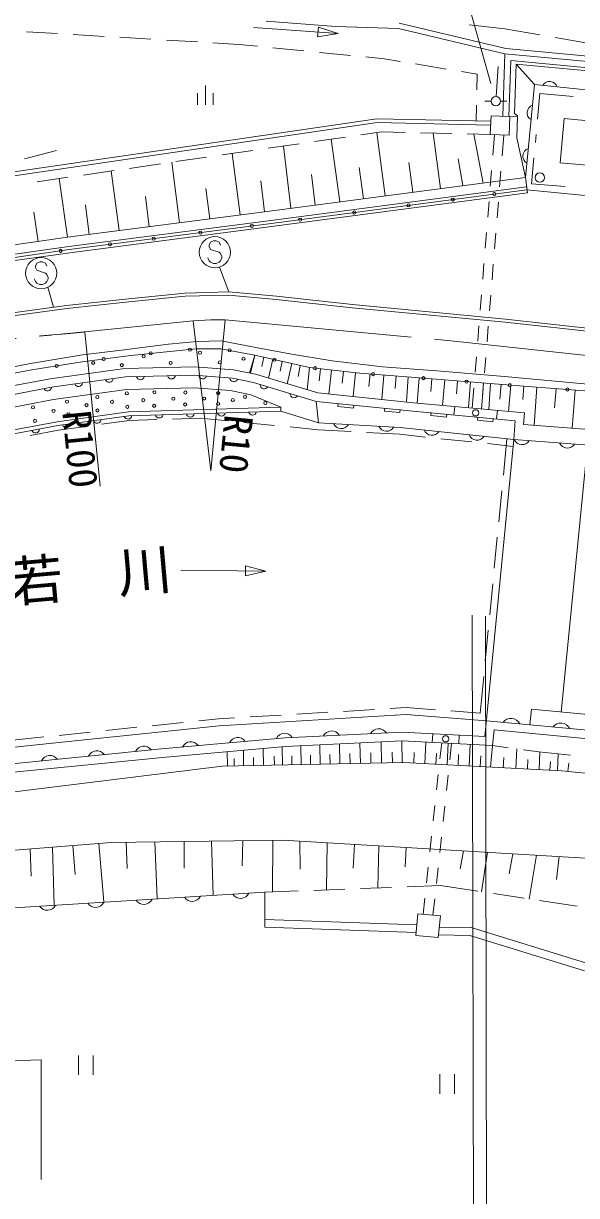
# Model space of a CAD drawing. Units: millimetres, scale not verified. Extents: x 40000 to 680000, y 20000 to 380000.
# Drawn here: x 298139 to 333656, y 239538 to 314852 of the extents above; entities that cross this region are included whole.
import ezdxf
from ezdxf.enums import TextEntityAlignment as Align

# ---------------------------------------------------------------- set-up
doc = ezdxf.new("R2010")
doc.units = ezdxf.units.MM
doc.header["$LTSCALE"] = 1000
doc.linetypes.add('CHAIN', pattern=[18.5, 12, -1.5, 3.5, -1.5])
for name, color, linetype, lineweight in [('M-BGD', 7, 'Continuous', 13), ('M-BGD-HTXT', 7, 'Continuous', 13), ('M-BMK', 2, 'CHAIN', 13), ('M-BMK-SRVR', 3, 'Continuous', 13), ('M-STR-HTXT', 7, 'Continuous', 13), ('M-STR-STRC', 7, 'Continuous', 13)]:
    doc.layers.add(name, color=color, linetype=linetype, lineweight=lineweight)
doc.styles.add('ＭＳ ゴシック', font='')
doc.styles.get('ＭＳ ゴシック').set_extended_font_data('MS Gothic')

# ---------------------------------------------------------------- blocks, each defined once
blk = doc.blocks.new('荒地')
at = {"color": 7, "linetype": 'Continuous', "lineweight": 13}
for p, q in [((-1, 0.25), (-1, -1.25)), ((0, -1.25), (0, 1.25)), ((1, 0.25), (1, -1.25))]:
    blk.add_line(p, q, dxfattribs=at)
blk = doc.blocks.new('田')
at = {"color": 7, "linetype": 'Continuous', "lineweight": 13}
for p, q in [((-0.75, 1), (-0.75, -1)), ((0.75, -1), (0.75, 1))]:
    blk.add_line(p, q, dxfattribs=at)

msp = doc.modelspace()

# ---------------------------------------------------------------- linework, layer by layer
at = {"layer": 'M-BGD'}
for p, q in [((313728, 315004), (318200, 314646)), ((322262, 314876), (329107, 313245)), ((300328, 314200), (298331, 314320)), ((303322, 314021), (301326, 314140)), ((312902, 314585), (318352, 314214)), ((317032, 313982), (317076, 314623)), ((318352, 314214), (317032, 313982)), ((318352, 314214), (317076, 314623)), ((318200, 314646), (322216, 314527)), ((322216, 314527), (329050, 312899)), ((326760, 314767), (329056, 314506)), ((329056, 314506), (331304, 314114)), ((306317, 313841), (304321, 313961)), ((309312, 313662), (307315, 313781)), ((311968, 313503), (310310, 313602)), ((313166, 313384), (311968, 313503)), ((332289, 313942), (334259, 313598)), ((316152, 313090), (314162, 313286)), ((319137, 312795), (317147, 312991)), ((321331, 312578), (320133, 312697)), ((322332, 312413), (321331, 312578)), ((328916, 308884), (329050, 312899)), ((340504, 311831), (329050, 312899)), ((340520, 312181), (329107, 313245)), ((325293, 311925), (323319, 312251)), ((328493, 310158), (328614, 312093)), ((329315, 308871), (329436, 312461)), ((339877, 311488), (329436, 312461)), ((329672, 309057), (329778, 312229)), ((339858, 311289), (329778, 312229)), ((330959, 310930), (329778, 312229)), ((327281, 311598), (326279, 311763)), ((327254, 310596), (327281, 311598)), ((330959, 310930), (330369, 304956)), ((330369, 304956), (330959, 310930)), ((330959, 310930), (338546, 310136)), ((330959, 310930), (338546, 310136)), ((331148, 308704), (331302, 310361)), ((331302, 310361), (333436, 310166)), ((327200, 308594), (327227, 309596)), ((328174, 309860), (327774, 309860)), ((328774, 309858), (329174, 309858)), ((328120, 307716), (328166, 308915)), ((328166, 308915), (329864, 308850)), ((329319, 307670), (329365, 308869)), ((329866, 308907), (329672, 309057)), ((329820, 307502), (329866, 308907)), ((293925, 304540), (320843, 308478)), ((293971, 304800), (320828, 308728)), ((320828, 308728), (328153, 308574)), ((320843, 308478), (328143, 308325)), ((332597, 305898), (332858, 308736)), ((332858, 308736), (336536, 308398)), ((318811, 307543), (316832, 307257)), ((318450, 303388), (317905, 307412)), ((321160, 307882), (319801, 307686)), ((321358, 303771), (320824, 307834)), ((322641, 307847), (321160, 307882)), ((325640, 307775), (323640, 307823)), ((324916, 304239), (324448, 307797)), ((328120, 307716), (326640, 307751)), ((327061, 307741), (327663, 304600)), ((328120, 307716), (329319, 307670)), ((328386, 307705), (328279, 306395)), ((328986, 307683), (328878, 306356)), ((330369, 304956), (329820, 307502)), ((331010, 307210), (331056, 307708)), ((298205, 306148), (300268, 306697)), ((312873, 306686), (310893, 306400)), ((315842, 307114), (313863, 306828)), ((314837, 306969), (315305, 302975)), ((306934, 305828), (304955, 305542)), ((308166, 302046), (307662, 305933)), ((309904, 306257), (307924, 305971)), ((312053, 302550), (311542, 306493)), ((323137, 304005), (322885, 305924)), ((326362, 304429), (326047, 306159)), ((330765, 304557), (330918, 306214)), ((332597, 305898), (336275, 305560)), ((303965, 305399), (301986, 305113)), ((304278, 301541), (303781, 305373)), ((316634, 305155), (316874, 303181)), ((319706, 305602), (319980, 303589)), ((328199, 305398), (328118, 304401)), ((328797, 305359), (328716, 304362)), ((300996, 304970), (299017, 304685)), ((300972, 301112), (300434, 304889)), ((313384, 304738), (313620, 302753)), ((330369, 304956), (313620, 302753)), ((330447, 304361), (313698, 302158)), ((330500, 303964), (330369, 304956)), ((332919, 304374), (330765, 304557)), ((306222, 301793), (305972, 303723)), ((310110, 302298), (309856, 304255)), ((330473, 304163), (313724, 301960)), ((330500, 303964), (313750, 301761)), ((338065, 303424), (330472, 304170)), ((302363, 301293), (302116, 303195)), ((328037, 303404), (327956, 302408)), ((328636, 303366), (328555, 302369)), ((299084, 300843), (298815, 302730)), ((313620, 302753), (300972, 301112)), ((313698, 302158), (301053, 300518)), ((313724, 301960), (301080, 300320)), ((313750, 301761), (301107, 300122)), ((327875, 301411), (327794, 300414)), ((328474, 301372), (328393, 300375)), ((301053, 300518), (287740, 298620)), ((300972, 301112), (288083, 299275)), ((301107, 300122), (287511, 298183)), ((301080, 300320), (287625, 298402)), ((327713, 299418), (327632, 298421)), ((328312, 299379), (328231, 298382)), ((304890, 297165), (308514, 297527)), ((308514, 297527), (311317, 297604)), ((311317, 297604), (314387, 297318)), ((300905, 296726), (304890, 297165)), ((300929, 296528), (304911, 296966)), ((304911, 296966), (308526, 297328)), ((308526, 297328), (311310, 297403)), ((311310, 297403), (314367, 297119)), ((314367, 297119), (319249, 296585)), ((314387, 297318), (319269, 296784)), ((319269, 296784), (329091, 295849)), ((327551, 297424), (327470, 296427)), ((328150, 297385), (328069, 296388)), ((297129, 296211), (300905, 296726)), ((297158, 296014), (300929, 296528)), ((319249, 296585), (329070, 295650)), ((327389, 295431), (327308, 294434)), ((327988, 295392), (327907, 294395)), ((329070, 295650), (335804, 294906)), ((329091, 295849), (335823, 295105)), ((301933, 293560), (304610, 293878)), ((304610, 293878), (307446, 294236)), ((304861, 293497), (307326, 293755)), ((307326, 293755), (309234, 293934)), ((307446, 294236), (309288, 294422)), ((309234, 293934), (310188, 293954)), ((309288, 294422), (310825, 294461)), ((310188, 293954), (310824, 293954)), ((310824, 293954), (311938, 293735)), ((310825, 294461), (313052, 294024)), ((311938, 293735), (312991, 293537)), ((313052, 294024), (315251, 293627)), ((295638, 292421), (298594, 293004)), ((298594, 293004), (301933, 293560)), ((298679, 292602), (301899, 293099)), ((301899, 293099), (304861, 293497)), ((312991, 293537), (312658, 292389)), ((312991, 293537), (312728, 292375)), ((312991, 293537), (316505, 292740)), ((313572, 293405), (313439, 292818)), ((314153, 293273), (313878, 292059)), ((314760, 293135), (314617, 292508)), ((315367, 292998), (315072, 291701)), ((315251, 293627), (317955, 293163)), ((317955, 293163), (321188, 292778)), ((327228, 293437), (327147, 292441)), ((327826, 293398), (327745, 292402)), ((294365, 291767), (298679, 292602)), ((299849, 292026), (304655, 292684)), ((304655, 292684), (309146, 292798)), ((304699, 292135), (309131, 292248)), ((304699, 292135), (309131, 292248)), ((309131, 292248), (311557, 292052)), ((309131, 292248), (311557, 292052)), ((309146, 292798), (311635, 292598)), ((311635, 292598), (313036, 292312)), ((313036, 292312), (317041, 291110)), ((315787, 292176), (315904, 292876)), ((316505, 292740), (316348, 291318)), ((316505, 292740), (319745, 292382)), ((317215, 292661), (317130, 291886)), ((317926, 292583), (317755, 291037)), ((318699, 292497), (318614, 291728)), ((319472, 292412), (319302, 290879)), ((319745, 292382), (323045, 292123)), ((320308, 291533), (320397, 292331)), ((321281, 292262), (321158, 290689)), ((321188, 292778), (324674, 292527)), ((324674, 292527), (329020, 292169)), ((292126, 290553), (299849, 292026)), ((292240, 290014), (299938, 291483)), ((292240, 290014), (299938, 291483)), ((299938, 291483), (304699, 292135)), ((299938, 291483), (304699, 292135)), ((311557, 292052), (312902, 291778)), ((311557, 292052), (312902, 291778)), ((312902, 291778), (316933, 290569)), ((312902, 291778), (316933, 290569)), ((322067, 292200), (322005, 291404)), ((322853, 292138), (322727, 290529)), ((323045, 292123), (329426, 291607)), ((323547, 292083), (323416, 290460)), ((324368, 292016), (324302, 291200)), ((325188, 291950), (325055, 290309)), ((326018, 291883), (325951, 291057)), ((326848, 291815), (326714, 290156)), ((327687, 291747), (327620, 290913)), ((328014, 290036), (328127, 291712)), ((328730, 290700), (328810, 291657)), ((329020, 292169), (335494, 291579)), ((329426, 291607), (329296, 289917)), ((329426, 291607), (336959, 291030)), ((330270, 291542), (330205, 290691)), ((331115, 291477), (330928, 289028)), ((300067, 290693), (304764, 291336)), ((304764, 291336), (309109, 291447)), ((309109, 291447), (311445, 291259)), ((311445, 291259), (312742, 290994)), ((312742, 290994), (314667, 290198)), ((317041, 291110), (323191, 290481)), ((327066, 291444), (326959, 290133)), ((327665, 291405), (327557, 290078)), ((332340, 291384), (332246, 290159)), ((333564, 291290), (333377, 288841)), ((292405, 289232), (300067, 290693)), ((304881, 289889), (314667, 290198)), ((314675, 289948), (314667, 290198)), ((316933, 290569), (323138, 289934)), ((317080, 289199), (316933, 290569)), ((318352, 290431), (318333, 290232)), ((318333, 290232), (319328, 290135)), ((319328, 290135), (319348, 290334)), ((321338, 290140), (321319, 289941)), ((322314, 289845), (322334, 290044)), ((323191, 290481), (330314, 289823)), ((325778, 289709), (325840, 290236)), ((328519, 289442), (328583, 289983)), ((292706, 287813), (300302, 289262)), ((300302, 289262), (304881, 289889)), ((300342, 289015), (304902, 289639)), ((300342, 289015), (304902, 289639)), ((303154, 289097), (304927, 289340)), ((304902, 289639), (314675, 289948)), ((304902, 289639), (314675, 289948)), ((304927, 289340), (306709, 289396)), ((307708, 289428), (309489, 289484)), ((311281, 289310), (309489, 289484)), ((314267, 289020), (312277, 289213)), ((314675, 289948), (317080, 289199)), ((321319, 289941), (322314, 289845)), ((323138, 289934), (329724, 289325)), ((324324, 289850), (324305, 289651)), ((324305, 289651), (325300, 289554)), ((325300, 289554), (325319, 289753)), ((327310, 289560), (327291, 289361)), ((327291, 289361), (328286, 289264)), ((328286, 289264), (328305, 289463)), ((329724, 289325), (329632, 288124)), ((330314, 289823), (330257, 289079)), ((292757, 287568), (300342, 289015)), ((292757, 287568), (300342, 289015)), ((298570, 288371), (300391, 288719)), ((300391, 288719), (302164, 288961)), ((317054, 288750), (315263, 288924)), ((317054, 288750), (319178, 288629)), ((317080, 289199), (322337, 288900)), ((317080, 289199), (322337, 288900)), ((320177, 288573), (322300, 288452)), ((322337, 288900), (329632, 288124)), ((322337, 288900), (325985, 288512)), ((325985, 288512), (329632, 288124)), ((330257, 289079), (339646, 288361)), ((322300, 288452), (323954, 288276)), ((324948, 288170), (326937, 287959)), ((329632, 288124), (327773, 269024)), ((327931, 287853), (329584, 287677)), ((329184, 288168), (328956, 285820)), ((329632, 288124), (339570, 287364)), ((329632, 288124), (339570, 287364)), ((332673, 270607), (334367, 287762)), ((328859, 284825), (328665, 282834)), ((328568, 281839), (328374, 279848)), ((308238, 279725), (313700, 279652)), ((312395, 279348), (312403, 279991)), ((313700, 279652), (312395, 279348)), ((313700, 279652), (312403, 279991)), ((328278, 278853), (328084, 276862)), ((327987, 275867), (327793, 273876)), ((327696, 272881), (327468, 270533)), ((322715, 270439), (310699, 269723)), ((314694, 270412), (312697, 270293)), ((317688, 270590), (315692, 270472)), ((320683, 270769), (318687, 270650)), ((322718, 270890), (321681, 270828)), ((327873, 270051), (322715, 270439)), ((324595, 270749), (322718, 270890)), ((327468, 270533), (325592, 270674)), ((330661, 269791), (330754, 270786)), ((330754, 270786), (337924, 270115)), ((310699, 269723), (295253, 268113)), ((308397, 269936), (306408, 269728)), ((310662, 270172), (309392, 270040)), ((311699, 270234), (310662, 270172)), ((327873, 270051), (343899, 268552)), ((327873, 270051), (343899, 268552)), ((299445, 269003), (297456, 268795)), ((302429, 269314), (300440, 269106)), ((305413, 269625), (303424, 269417)), ((307006, 268234), (314937, 268950)), ((307006, 268234), (314937, 268950)), ((314937, 268950), (322451, 269308)), ((314937, 268950), (322451, 269308)), ((322451, 269308), (327773, 269024)), ((324391, 268653), (324421, 269203)), ((326089, 268563), (326118, 269112)), ((328368, 269453), (328270, 268447)), ((328368, 269453), (343848, 268004)), ((297424, 267280), (307006, 268234)), ((297424, 267280), (307006, 268234)), ((307058, 267687), (314975, 268401)), ((312279, 267153), (312259, 268156)), ((313563, 267179), (313541, 268273)), ((314783, 267203), (314761, 268344)), ((314975, 268401), (322449, 268757)), ((315969, 267226), (315946, 268408)), ((317194, 267250), (317170, 268474)), ((318461, 267275), (318437, 268542)), ((319774, 267301), (319748, 268612)), ((321132, 267327), (321106, 268685)), ((322467, 267354), (322440, 268735)), ((322449, 268757), (328270, 268447)), ((323913, 267281), (323983, 268675)), ((324887, 267593), (324998, 268621)), ((325339, 267210), (325408, 268599)), ((325516, 267546), (325628, 268587)), ((326759, 267139), (326828, 268523)), ((328270, 268447), (328137, 267071)), ((328270, 268447), (329261, 268315)), ((329752, 266987), (329817, 268241)), ((330252, 268183), (331244, 268052)), ((297493, 266734), (307058, 267687)), ((311232, 267133), (311214, 268062)), ((311680, 267142), (311671, 267622)), ((312919, 267166), (312908, 267690)), ((314251, 267192), (314240, 267763)), ((315376, 267214), (315365, 267795)), ((316580, 267238), (316568, 267839)), ((317826, 267262), (317814, 267885)), ((319116, 267288), (319104, 267932)), ((320452, 267314), (320439, 267981)), ((321834, 267341), (321821, 268032)), ((323199, 267317), (323233, 268015)), ((324626, 267246), (324661, 267941)), ((326049, 267175), (326083, 267868)), ((327467, 267104), (327501, 267795)), ((328954, 267028), (328988, 267691)), ((330502, 266948), (330533, 267556)), ((331244, 268052), (333266, 267840)), ((331246, 266910), (331305, 268045)), ((331946, 266873), (331975, 267429)), ((332430, 266848), (332485, 267922)), ((310905, 267126), (294580, 265114)), ((322538, 267355), (310905, 267126)), ((332716, 266838), (322538, 267355)), ((344565, 265606), (332716, 266838)), ((333155, 267320), (333102, 266798)), ((324672, 265604), (324780, 266599)), ((325301, 265558), (325408, 266552)), ((324458, 263616), (324565, 264610)), ((325086, 263569), (325194, 264564)), ((300004, 261933), (303761, 262231)), ((302985, 262169), (303290, 258421)), ((303761, 262231), (314794, 262381)), ((304794, 260543), (304733, 262245)), ((306572, 262269), (306724, 258599)), ((308461, 260572), (308461, 262295)), ((310210, 262319), (310331, 258821)), ((312189, 260722), (312218, 262346)), ((314147, 262372), (314137, 259044)), ((314794, 262381), (335874, 261128)), ((315916, 260513), (315888, 262316)), ((317648, 262211), (317590, 259179)), ((319315, 260572), (319405, 262107)), ((324243, 261627), (324351, 262622)), ((324872, 261581), (324979, 262575)), ((294578, 261486), (300004, 261933)), ((298625, 260063), (298566, 261815)), ((300004, 261933), (300117, 258193)), ((301315, 262033), (301468, 260159)), ((320957, 262014), (320896, 259308)), ((322654, 260662), (322715, 261910)), ((326193, 260528), (326403, 261691)), ((327548, 259061), (327939, 261600)), ((329323, 260200), (329563, 261503)), ((330616, 258593), (331095, 261412)), ((324029, 259639), (324136, 260633)), ((332365, 259842), (332547, 261326)), ((324657, 259592), (324765, 260587)), ((313648, 259025), (315779, 259108)), ((316779, 259147), (318777, 259225)), ((319776, 259264), (321775, 259342)), ((322774, 259381), (324905, 259464)), ((324905, 259464), (327326, 259095)), ((292299, 257713), (313648, 259025)), ((292299, 257713), (313648, 259025)), ((313648, 259025), (313638, 256779)), ((323811, 257616), (323921, 258645)), ((324438, 257557), (324550, 258598)), ((328315, 258944), (330292, 258642)), ((331280, 258492), (333701, 258122)), ((323336, 256253), (323469, 257649)), ((324912, 257512), (323469, 257649)), ((313640, 257279), (323402, 256941)), ((324780, 256116), (324912, 257512)), ((313638, 256779), (323354, 256442)), ((323336, 256253), (324780, 256116)), ((324796, 256288), (326800, 256254)), ((324844, 256787), (326879, 256753)), ((326800, 256254), (334168, 253988)), ((326879, 256753), (334233, 254491))]:
    msp.add_line(p, q, dxfattribs=at)
for centre, radius in [((328474, 309859), 300), ((331295, 304950), 300), ((325710, 303536), 100), ((328375, 303887), 100), ((319383, 302704), 100), ((322862, 303162), 100), ((315910, 302247), 100), ((309504, 301412), 100), ((312807, 301841), 100), ((303697, 300659), 100), ((306504, 301023), 100), ((300522, 300240), 100), ((306310, 293649), 100), ((308833, 293896), 100), ((309470, 293697), 100), ((311383, 293844), 100), ((302612, 293041), 100), ((303287, 293285), 100), ((304460, 292892), 100), ((305862, 293458), 100), ((307591, 293041), 100), ((310752, 293071), 100), ((312272, 293309), 100), ((314262, 293248), 100), ((300269, 292848), 100), ((316863, 292700), 100), ((320586, 292316), 100), ((323827, 292060), 100), ((326588, 291837), 100), ((329367, 291611), 100), ((302880, 290845), 100), ((304775, 291084), 100), ((305831, 290643), 100), ((306550, 291150), 100), ((307766, 290736), 100), ((308538, 291137), 100), ((309741, 290749), 100), ((310645, 291097), 100), ((311583, 290656), 100), ((312368, 290858), 100), ((333070, 291328), 100), ((298758, 290183), 100), ((300067, 289954), 100), ((300932, 290554), 100), ((302187, 290325), 100), ((302890, 289981), 100), ((303830, 290537), 100), ((304811, 290219), 100), ((306534, 290285), 100), ((308522, 290365), 100), ((310642, 290418), 100), ((313667, 290461), 100), ((327179, 289832), 200), ((298874, 289318), 100), ((301034, 289742), 100), ((325255, 268883), 200)]:
    msp.add_circle(centre, radius, dxfattribs=at)
for centre, radius, start, end in [((331927, 310615), 513, 18.54439, 149.5028), ((330994, 309114), 513, 108.88142, 239.83982), ((330719, 306328), 513, 108.88142, 239.83982), ((309652, 292262), 256, 188.08029, 342.71952), ((299688, 291493), 256, 203.62227, 357.89694), ((301671, 291777), 256, 200.47599, 355.11522), ((303652, 292048), 256, 200.47599, 355.11522), ((305649, 292215), 256, 194.13983, 348.77907), ((307648, 292266), 256, 194.13983, 348.77907), ((311649, 292095), 259, 186.46386, 335.0818), ((313599, 291627), 256, 175.98114, 330.62037), ((315515, 291053), 256, 175.98114, 330.62037), ((302867, 289417), 256, 200.47599, 355.11522), ((304850, 289692), 259, 201.1198, 349.60127), ((306853, 289757), 256, 194.48873, 349.12796), ((308852, 289820), 256, 194.48873, 349.12796), ((310851, 289883), 256, 194.48873, 349.12796), ((312850, 289946), 256, 194.48873, 349.12796), ((298913, 288799), 256, 203.47931, 358.11854), ((300885, 289146), 256, 200.47599, 355.11522), ((318548, 289359), 543, 203.33387, 330.16067), ((321457, 289194), 543, 203.33387, 330.16067), ((324370, 288929), 543, 200.51319, 327.33999), ((327267, 288620), 543, 200.51319, 327.33999), ((330159, 288328), 543, 202.21163, 329.03842), ((333064, 288105), 543, 202.21163, 329.03842), ((329445, 269573), 630, 26.23287, 143.07757), ((332650, 269273), 630, 26.23287, 143.07757), ((311893, 268399), 575, 33.7212, 156.58997), ((314905, 268680), 566, 30.94108, 157.18751), ((317925, 268817), 575, 31.29192, 154.1607), ((320951, 268961), 575, 31.29192, 154.1607), ((305863, 267844), 575, 34.25266, 157.12144), ((308876, 268127), 575, 33.7212, 156.58997), ((299833, 267244), 575, 34.25266, 157.12144), ((302848, 267544), 575, 34.25266, 157.12144), ((302767, 258654), 598, 213.38827, 333.64483), ((305870, 258845), 598, 213.38827, 333.64483), ((308974, 259036), 598, 213.38827, 333.64483), ((312078, 259227), 598, 213.38827, 333.64483), ((299663, 258464), 598, 213.38827, 333.64483)]:
    msp.add_arc(centre, radius, start, end, dxfattribs=at)
at = {"layer": 'M-BMK'}
msp.add_lwpolyline([(302085, 295031), (309044, 295734), (310158, 295813), (311092, 295813), (325990, 294422), (336993, 293214), (340884, 292901), (344552, 292722), (347787, 292991), (355286, 293975), (357055, 294014), (359222, 293637), (363478, 292524)], dxfattribs=at)
msp.add_open_spline([(285953, 292034), (287431, 292420), (288900, 292845), (290387, 293191), (292433, 293667), (294484, 294136), (296560, 294456), (298390, 294738), (300243, 294839), (302085, 295031)], degree=3, knots=[0, 0, 0, 0, 1, 1, 1, 2, 2, 2, 3, 3, 3, 3], dxfattribs=at)
at = {"layer": 'M-BMK-SRVR'}
for p, q in [((310162, 286098), (309044, 295734)), ((311092, 295813), (310162, 286098)), ((302085, 295031), (303064, 285117))]:
    msp.add_line(p, q, dxfattribs=at)
at = {"layer": 'M-STR-HTXT'}
for p, q in [((328163, 311001), (320381, 338645)), ((326958, 276834), (327035, 235695)), ((327887, 235713), (327817, 276764))]:
    msp.add_line(p, q, dxfattribs=at)
at = {"layer": 'M-STR-STRC'}
for p, q in [((310155, 300788), (310065, 300606)), ((310065, 300606), (310065, 300515)), ((310065, 300515), (310155, 300334)), ((310337, 300879), (310155, 300788)), ((310519, 300879), (310337, 300879)), ((310701, 300788), (310519, 300879)), ((310792, 300606), (310701, 300788)), ((310065, 299606), (309974, 299788)), ((310155, 300334), (310701, 300152)), ((310701, 300152), (310792, 300061)), ((310792, 300061), (310883, 299879)), ((310883, 299788), (310792, 299606)), ((310883, 299879), (310883, 299788)), ((298999, 299444), (298908, 299262)), ((298908, 299262), (298908, 299171)), ((298908, 299171), (298999, 298989)), ((299181, 299535), (298999, 299444)), ((299363, 299535), (299181, 299535)), ((299545, 299444), (299363, 299535)), ((299636, 299262), (299545, 299444)), ((310155, 299515), (310065, 299606)), ((310337, 299425), (310155, 299515)), ((310519, 299425), (310337, 299425)), ((310701, 299515), (310519, 299425)), ((310792, 299606), (310701, 299515)), ((311317, 297604), (310737, 299201)), ((298908, 298262), (298817, 298444)), ((298999, 298171), (298908, 298262)), ((298999, 298989), (299545, 298807)), ((299545, 298807), (299636, 298716)), ((299636, 298262), (299545, 298171)), ((299636, 298716), (299726, 298535)), ((299726, 298444), (299636, 298262)), ((299726, 298535), (299726, 298444)), ((299181, 298080), (298999, 298171)), ((299363, 298080), (299181, 298080)), ((299545, 298171), (299363, 298080)), ((300065, 296612), (299712, 297909)), ((297259, 248198), (299277, 248263)), ((299277, 248263), (299277, 240560))]:
    msp.add_line(p, q, dxfattribs=at)
for centre in [(310428, 300152), (299272, 298807)]:
    msp.add_circle(centre, 1000, dxfattribs=at)

# ---------------------------------------------------------------- block references
at = {"layer": 'M-BGD'}
for name, p, xscale, yscale in [('荒地', (309823, 310240), 500, 500), ('田', (302141, 247915), 625, 625), ('田', (325354, 246707), 625, 625)]:
    msp.add_blockref(name, p, dxfattribs=dict(at, xscale=xscale, yscale=yscale))

# ---------------------------------------------------------------- texts
at = {"layer": 'M-BGD-HTXT', "style": 'ＭＳ ゴシック'}
msp.add_text('南\u3000若\u3000川', height=2566, rotation=5.042, dxfattribs=at).set_placement((299120, 277027), align=Align.BOTTOM_CENTER)
at = {"layer": 'M-BMK-SRVR', "style": 'ＭＳ ゴシック'}
for s, rotation, p in [('R100', 275.64, (300576, 284871)), ('R10', 264.531, (310162, 286098))]:
    msp.add_text(s, height=1833, rotation=rotation, dxfattribs=at).set_placement(p, align=Align.BOTTOM_RIGHT)

doc.saveas('drawing.dxf')
